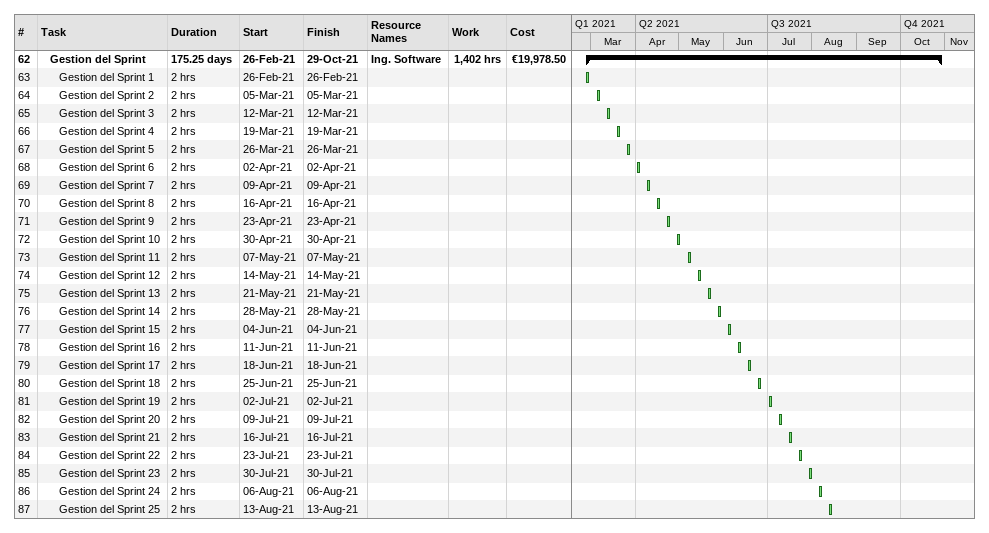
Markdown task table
| ID | Level | Task | Duration | Start | Finish | Resources | Work (h) | Cost (€) |
|---|---|---|---|---|---|---|---|---|
| 62 | 2 | **Gestion del Sprint** | 175.25d | 2021-02-26 | 2021-10-29 | Ing. Software | 1402 | 19978.50 |
| 63 | 3 | Gestion del Sprint 1 | 2h | 2021-02-26 | 2021-02-26 |  |  |  |
| 64 | 3 | Gestion del Sprint 2 | 2h | 2021-03-05 | 2021-03-05 |  |  |  |
| 65 | 3 | Gestion del Sprint 3 | 2h | 2021-03-12 | 2021-03-12 |  |  |  |
| 66 | 3 | Gestion del Sprint 4 | 2h | 2021-03-19 | 2021-03-19 |  |  |  |
| 67 | 3 | Gestion del Sprint 5 | 2h | 2021-03-26 | 2021-03-26 |  |  |  |
| 68 | 3 | Gestion del Sprint 6 | 2h | 2021-04-02 | 2021-04-02 |  |  |  |
| 69 | 3 | Gestion del Sprint 7 | 2h | 2021-04-09 | 2021-04-09 |  |  |  |
| 70 | 3 | Gestion del Sprint 8 | 2h | 2021-04-16 | 2021-04-16 |  |  |  |
| 71 | 3 | Gestion del Sprint 9 | 2h | 2021-04-23 | 2021-04-23 |  |  |  |
| 72 | 3 | Gestion del Sprint 10 | 2h | 2021-04-30 | 2021-04-30 |  |  |  |
| 73 | 3 | Gestion del Sprint 11 | 2h | 2021-05-07 | 2021-05-07 |  |  |  |
| 74 | 3 | Gestion del Sprint 12 | 2h | 2021-05-14 | 2021-05-14 |  |  |  |
| 75 | 3 | Gestion del Sprint 13 | 2h | 2021-05-21 | 2021-05-21 |  |  |  |
| 76 | 3 | Gestion del Sprint 14 | 2h | 2021-05-28 | 2021-05-28 |  |  |  |
| 77 | 3 | Gestion del Sprint 15 | 2h | 2021-06-04 | 2021-06-04 |  |  |  |
| 78 | 3 | Gestion del Sprint 16 | 2h | 2021-06-11 | 2021-06-11 |  |  |  |
| 79 | 3 | Gestion del Sprint 17 | 2h | 2021-06-18 | 2021-06-18 |  |  |  |
| 80 | 3 | Gestion del Sprint 18 | 2h | 2021-06-25 | 2021-06-25 |  |  |  |
| 81 | 3 | Gestion del Sprint 19 | 2h | 2021-07-02 | 2021-07-02 |  |  |  |
| 82 | 3 | Gestion del Sprint 20 | 2h | 2021-07-09 | 2021-07-09 |  |  |  |
| 83 | 3 | Gestion del Sprint 21 | 2h | 2021-07-16 | 2021-07-16 |  |  |  |
| 84 | 3 | Gestion del Sprint 22 | 2h | 2021-07-23 | 2021-07-23 |  |  |  |
| 85 | 3 | Gestion del Sprint 23 | 2h | 2021-07-30 | 2021-07-30 |  |  |  |
| 86 | 3 | Gestion del Sprint 24 | 2h | 2021-08-06 | 2021-08-06 |  |  |  |
| 87 | 3 | Gestion del Sprint 25 | 2h | 2021-08-13 | 2021-08-13 |  |  |  |
